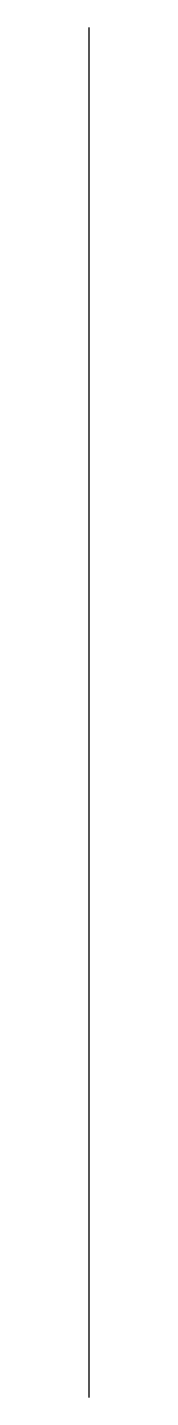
# Model space of a CAD drawing. Header units: millimetres. Extents: x 259.1 to 259.1, y -18.9 to 6.1.
import ezdxf

# ---------------------------------------------------------------- set-up
doc = ezdxf.new("R2010")
doc.units = ezdxf.units.MM

msp = doc.modelspace()

# ---------------------------------------------------------------- linework, layer by layer
msp.add_line((259.132, -18.868, 68), (259.132, 6.132, 68))
msp.add_line((259.132, -18.868, 68), (259.132, 6.132, 68))

doc.saveas('drawing.dxf')
